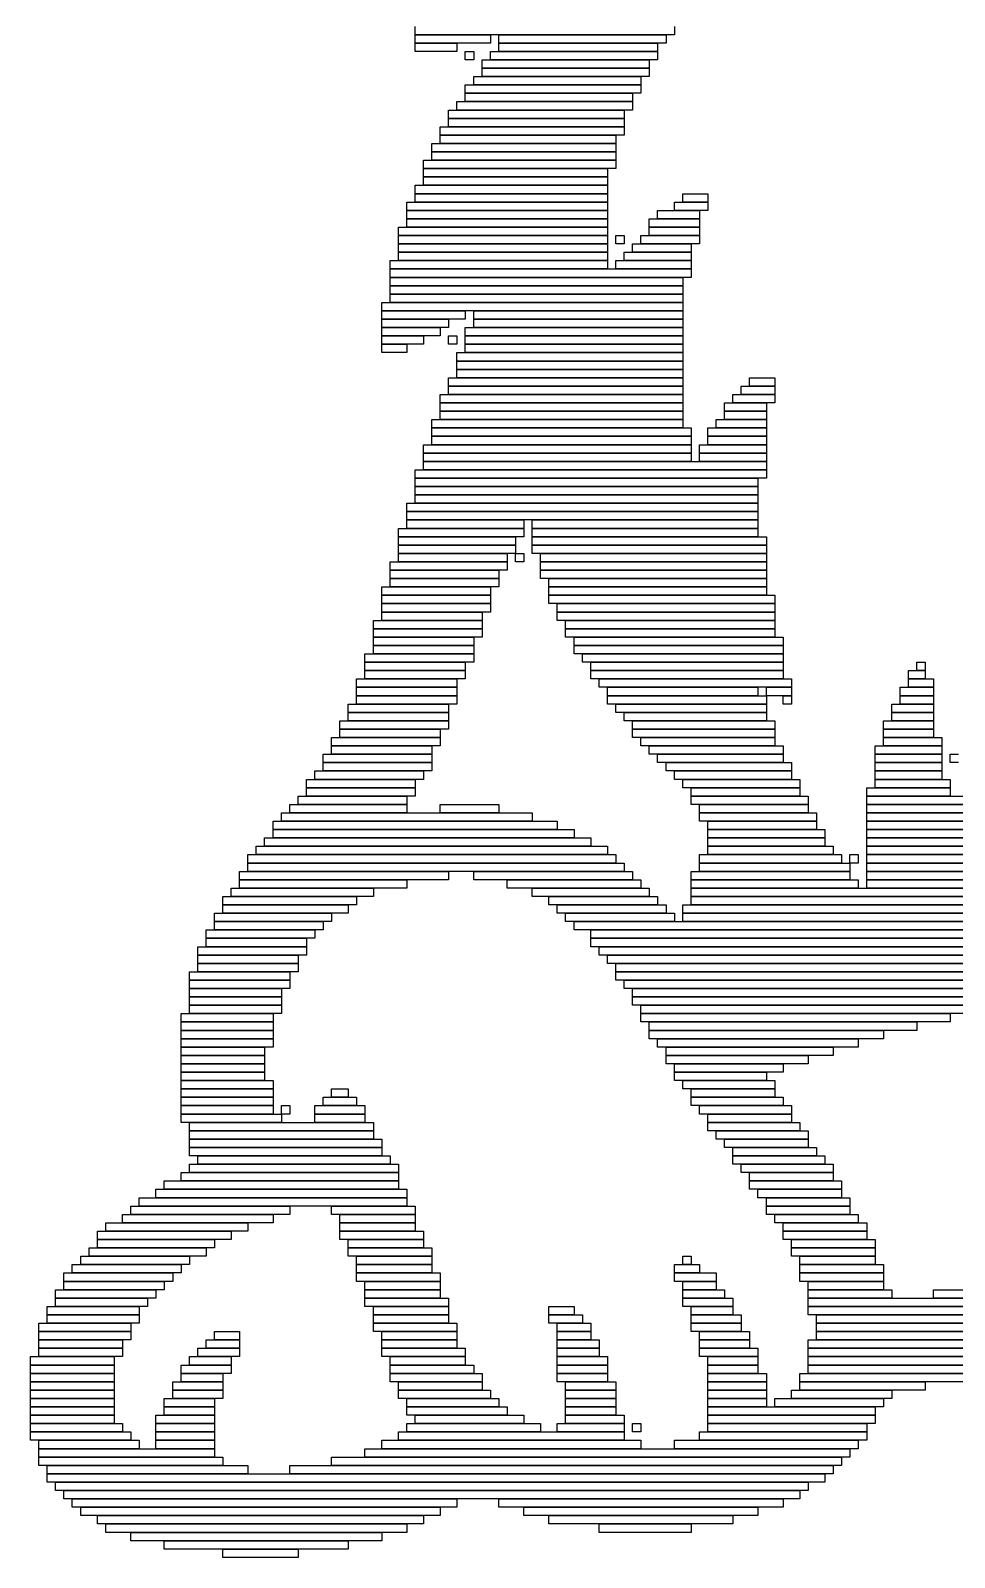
# Model space of a CAD drawing. Extents: x 299 to 725, y 354 to 671.
# Drawn here: x 299 to 409.5, y 354 to 536.5 of the extents above; entities that cross this region are included whole.
import ezdxf

# ---------------------------------------------------------------- set-up
doc = ezdxf.new("R2010")
doc.units = 0

msp = doc.modelspace()

# ---------------------------------------------------------------- linework, layer by layer
for p, q in [((345, 536), (345, 537)), ((376, 537), (376, 536)), ((376, 536), (345, 536)), ((345, 536), (354, 536)), ((345, 535), (345, 536)), ((354, 535), (345, 535)), ((345, 535), (350, 535)), ((345, 534), (345, 535)), ((350, 535), (350, 534)), ((354, 536), (354, 535)), ((355, 536), (375, 536)), ((355, 535), (355, 536)), ((375, 535), (355, 535)), ((355, 535), (374, 535)), ((355, 534), (355, 535)), ((374, 535), (374, 534)), ((375, 536), (375, 535)), ((350, 534), (345, 534)), ((351, 534), (352, 534)), ((351, 533), (351, 534)), ((352, 533), (351, 533)), ((352, 534), (352, 533)), ((353, 533), (373, 533)), ((353, 532), (353, 533)), ((354, 534), (374, 534)), ((354, 533), (354, 534)), ((374, 533), (354, 533)), ((374, 534), (355, 534)), ((373, 533), (373, 532)), ((374, 534), (374, 533)), ((373, 532), (353, 532)), ((353, 532), (373, 532)), ((353, 531), (353, 532)), ((373, 532), (373, 531)), ((351, 530), (372, 530)), ((351, 529), (351, 530)), ((352, 531), (372, 531)), ((352, 530), (352, 531)), ((372, 530), (352, 530)), ((373, 531), (353, 531)), ((372, 531), (372, 530)), ((372, 530), (372, 529)), ((350, 528), (371, 528)), ((350, 527), (350, 528)), ((372, 529), (351, 529)), ((351, 529), (371, 529)), ((351, 528), (351, 529)), ((371, 528), (351, 528)), ((371, 529), (371, 528)), ((371, 528), (371, 527)), ((349, 527), (370, 527)), ((349, 526), (349, 527)), ((370, 526), (349, 526)), ((349, 526), (370, 526)), ((349, 525), (349, 526)), ((371, 527), (350, 527)), ((370, 527), (370, 526)), ((370, 526), (370, 525)), ((348, 525), (370, 525)), ((348, 524), (348, 525)), ((370, 524), (348, 524)), ((348, 524), (369, 524)), ((348, 523), (348, 524)), ((370, 525), (349, 525)), ((369, 524), (369, 523)), ((370, 525), (370, 524)), ((347, 523), (369, 523)), ((347, 522), (347, 523)), ((369, 522), (347, 522)), ((347, 522), (369, 522)), ((347, 521), (347, 522)), ((369, 523), (348, 523)), ((369, 523), (369, 522)), ((369, 522), (369, 521)), ((346, 521), (369, 521)), ((346, 520), (346, 521)), ((369, 521), (347, 521)), ((369, 521), (369, 520)), ((369, 520), (346, 520)), ((346, 520), (368, 520)), ((346, 519), (346, 520)), ((368, 519), (346, 519)), ((346, 519), (368, 519)), ((346, 518), (346, 519)), ((368, 520), (368, 519)), ((368, 519), (368, 518)), ((345, 518), (368, 518)), ((345, 517), (345, 518)), ((368, 517), (345, 517)), ((345, 517), (368, 517)), ((345, 516), (345, 517)), ((368, 518), (346, 518)), ((368, 518), (368, 517)), ((368, 517), (368, 516)), ((377, 517), (380, 517)), ((377, 516), (377, 517)), ((380, 517), (380, 516)), ((344, 516), (368, 516)), ((344, 515), (344, 516)), ((368, 515), (344, 515)), ((344, 515), (368, 515)), ((344, 514), (344, 515)), ((368, 516), (345, 516)), ((368, 516), (368, 515)), ((368, 515), (368, 514)), ((374, 515), (379, 515)), ((374, 514), (374, 515)), ((376, 516), (380, 516)), ((376, 515), (376, 516)), ((380, 515), (376, 515)), ((380, 516), (377, 516)), ((379, 515), (379, 514)), ((380, 516), (380, 515)), ((343, 513), (368, 513)), ((343, 512), (343, 513)), ((368, 514), (344, 514)), ((344, 514), (368, 514)), ((344, 513), (344, 514)), ((368, 513), (344, 513)), ((368, 514), (368, 513)), ((368, 513), (368, 512)), ((373, 514), (379, 514)), ((373, 513), (373, 514)), ((379, 513), (373, 513)), ((373, 513), (379, 513)), ((373, 512), (373, 513)), ((379, 514), (374, 514)), ((379, 514), (379, 513)), ((379, 513), (379, 512)), ((368, 512), (343, 512)), ((343, 512), (368, 512)), ((343, 511), (343, 512)), ((368, 511), (343, 511)), ((343, 511), (368, 511)), ((343, 510), (343, 511)), ((368, 512), (368, 511)), ((368, 511), (368, 510)), ((369, 512), (370, 512)), ((369, 511), (369, 512)), ((370, 511), (369, 511)), ((370, 512), (370, 511)), ((371, 511), (378, 511)), ((371, 510), (371, 511)), ((372, 512), (379, 512)), ((372, 511), (372, 512)), ((379, 511), (372, 511)), ((379, 512), (373, 512)), ((378, 511), (378, 510)), ((379, 512), (379, 511)), ((368, 510), (343, 510)), ((343, 510), (368, 510)), ((343, 509), (343, 510)), ((368, 510), (368, 509)), ((370, 510), (378, 510)), ((370, 509), (370, 510)), ((378, 510), (371, 510)), ((378, 510), (378, 509)), ((342, 509), (368, 509)), ((342, 508), (342, 509)), ((368, 508), (342, 508)), ((342, 508), (378, 508)), ((342, 507), (342, 508)), ((368, 509), (343, 509)), ((368, 509), (368, 508)), ((369, 509), (378, 509)), ((369, 508), (369, 509)), ((378, 508), (369, 508)), ((378, 509), (370, 509)), ((378, 509), (378, 508)), ((378, 508), (378, 507)), ((378, 507), (342, 507)), ((342, 507), (377, 507)), ((342, 506), (342, 507)), ((377, 506), (342, 506)), ((342, 506), (377, 506)), ((342, 505), (342, 506)), ((377, 507), (377, 506)), ((377, 506), (377, 505)), ((341, 504), (377, 504)), ((341, 503), (341, 504)), ((377, 505), (342, 505)), ((342, 505), (377, 505)), ((342, 504), (342, 505)), ((377, 504), (342, 504)), ((377, 505), (377, 504)), ((377, 504), (377, 503)), ((377, 503), (341, 503)), ((341, 503), (351, 503)), ((341, 502), (341, 503)), ((351, 502), (341, 502)), ((341, 502), (349, 502)), ((341, 501), (341, 502)), ((349, 502), (349, 501)), ((351, 503), (351, 502)), ((352, 503), (377, 503)), ((352, 502), (352, 503)), ((377, 502), (352, 502)), ((352, 502), (377, 502)), ((352, 501), (352, 502)), ((377, 503), (377, 502)), ((377, 502), (377, 501)), ((349, 501), (341, 501)), ((341, 501), (348, 501)), ((341, 500), (341, 501)), ((348, 501), (348, 500)), ((351, 501), (377, 501)), ((351, 500), (351, 501)), ((377, 501), (352, 501)), ((377, 501), (377, 500)), ((348, 500), (341, 500)), ((341, 500), (346, 500)), ((341, 499), (341, 500)), ((346, 499), (341, 499)), ((341, 499), (344, 499)), ((341, 498), (341, 499)), ((344, 499), (344, 498)), ((346, 500), (346, 499)), ((349, 500), (350, 500)), ((349, 499), (349, 500)), ((350, 499), (349, 499)), ((350, 500), (350, 499)), ((377, 500), (351, 500)), ((351, 500), (377, 500)), ((351, 499), (351, 500)), ((377, 499), (351, 499)), ((351, 499), (377, 499)), ((351, 498), (351, 499)), ((377, 500), (377, 499)), ((377, 499), (377, 498)), ((344, 498), (341, 498)), ((350, 498), (377, 498)), ((350, 497), (350, 498)), ((377, 497), (350, 497)), ((350, 497), (377, 497)), ((350, 496), (350, 497)), ((377, 498), (351, 498)), ((377, 498), (377, 497)), ((377, 497), (377, 496)), ((349, 495), (377, 495)), ((349, 494), (349, 495)), ((377, 496), (350, 496)), ((350, 496), (377, 496)), ((350, 495), (350, 496)), ((377, 495), (350, 495)), ((377, 496), (377, 495)), ((377, 495), (377, 494)), ((385, 495), (388, 495)), ((385, 494), (385, 495)), ((388, 495), (388, 494)), ((348, 493), (377, 493)), ((348, 492), (348, 493)), ((377, 494), (349, 494)), ((349, 494), (377, 494)), ((349, 493), (349, 494)), ((377, 493), (349, 493)), ((377, 494), (377, 493)), ((377, 493), (377, 492)), ((383, 493), (388, 493)), ((383, 492), (383, 493)), ((384, 494), (388, 494)), ((384, 493), (384, 494)), ((388, 493), (384, 493)), ((388, 494), (385, 494)), ((388, 494), (388, 493)), ((388, 493), (388, 492)), ((377, 492), (348, 492)), ((348, 492), (377, 492)), ((348, 491), (348, 492)), ((377, 491), (348, 491)), ((348, 491), (377, 491)), ((348, 490), (348, 491)), ((377, 492), (377, 491)), ((377, 491), (377, 490)), ((382, 492), (387, 492)), ((382, 491), (382, 492)), ((387, 491), (382, 491)), ((382, 491), (387, 491)), ((382, 490), (382, 491)), ((388, 492), (383, 492)), ((387, 492), (387, 491)), ((387, 491), (387, 490)), ((347, 490), (377, 490)), ((347, 489), (347, 490)), ((377, 490), (348, 490)), ((377, 490), (377, 489)), ((381, 490), (387, 490)), ((381, 489), (381, 490)), ((387, 490), (382, 490)), ((387, 490), (387, 489)), ((377, 489), (347, 489)), ((347, 489), (378, 489)), ((347, 488), (347, 489)), ((378, 488), (347, 488)), ((347, 488), (378, 488)), ((347, 487), (347, 488)), ((378, 489), (378, 488)), ((378, 488), (378, 487)), ((380, 489), (387, 489)), ((380, 488), (380, 489)), ((387, 488), (380, 488)), ((380, 488), (387, 488)), ((380, 487), (380, 488)), ((387, 489), (381, 489)), ((387, 489), (387, 488)), ((387, 488), (387, 487)), ((346, 487), (378, 487)), ((346, 486), (346, 487)), ((378, 486), (346, 486)), ((346, 486), (378, 486)), ((346, 485), (346, 486)), ((378, 487), (347, 487)), ((378, 487), (378, 486)), ((378, 486), (378, 485)), ((379, 487), (387, 487)), ((379, 486), (379, 487)), ((387, 486), (379, 486)), ((379, 486), (387, 486)), ((379, 485), (379, 486)), ((387, 487), (380, 487)), ((387, 487), (387, 486)), ((387, 486), (387, 485)), ((345, 484), (387, 484)), ((345, 483), (345, 484)), ((378, 485), (346, 485)), ((346, 485), (387, 485)), ((346, 484), (346, 485)), ((387, 484), (346, 484)), ((387, 485), (379, 485)), ((387, 485), (387, 484)), ((387, 484), (387, 483)), ((387, 483), (345, 483)), ((345, 483), (386, 483)), ((345, 482), (345, 483)), ((386, 482), (345, 482)), ((345, 482), (386, 482)), ((345, 481), (345, 482)), ((386, 483), (386, 482)), ((386, 482), (386, 481)), ((344, 480), (386, 480)), ((344, 479), (344, 480)), ((386, 481), (345, 481)), ((345, 481), (386, 481)), ((345, 480), (345, 481)), ((386, 480), (345, 480)), ((386, 481), (386, 480)), ((386, 480), (386, 479)), ((386, 479), (344, 479)), ((344, 479), (386, 479)), ((344, 478), (344, 479)), ((386, 479), (386, 478)), ((343, 477), (358, 477)), ((343, 476), (343, 477)), ((386, 478), (344, 478)), ((344, 478), (358, 478)), ((344, 477), (344, 478)), ((358, 477), (344, 477)), ((358, 478), (358, 477)), ((358, 477), (358, 476)), ((359, 478), (386, 478)), ((359, 477), (359, 478)), ((386, 477), (359, 477)), ((359, 477), (386, 477)), ((359, 476), (359, 477)), ((386, 478), (386, 477)), ((386, 477), (386, 476)), ((358, 476), (343, 476)), ((343, 476), (357, 476)), ((343, 475), (343, 476)), ((357, 475), (343, 475)), ((343, 475), (357, 475)), ((343, 474), (343, 475)), ((357, 476), (357, 475)), ((357, 475), (357, 474)), ((386, 476), (359, 476)), ((359, 476), (387, 476)), ((359, 475), (359, 476)), ((387, 475), (359, 475)), ((359, 475), (387, 475)), ((359, 474), (359, 475)), ((387, 476), (387, 475)), ((387, 475), (387, 474)), ((342, 473), (356, 473)), ((342, 472), (342, 473)), ((357, 474), (343, 474)), ((343, 474), (356, 474)), ((343, 473), (343, 474)), ((356, 473), (343, 473)), ((356, 474), (356, 473)), ((356, 473), (356, 472)), ((357, 474), (358, 474)), ((357, 473), (357, 474)), ((358, 473), (357, 473)), ((358, 474), (358, 473)), ((387, 474), (359, 474)), ((360, 474), (387, 474)), ((360, 473), (360, 474)), ((387, 473), (360, 473)), ((360, 473), (387, 473)), ((360, 472), (360, 473)), ((387, 474), (387, 473)), ((387, 473), (387, 472)), ((356, 472), (342, 472)), ((342, 472), (355, 472)), ((342, 471), (342, 472)), ((355, 471), (342, 471)), ((342, 471), (355, 471)), ((342, 470), (342, 471)), ((355, 472), (355, 471)), ((355, 471), (355, 470)), ((387, 472), (360, 472)), ((360, 472), (387, 472)), ((360, 471), (360, 472)), ((387, 471), (360, 471)), ((361, 471), (387, 471)), ((361, 470), (361, 471)), ((387, 472), (387, 471)), ((387, 471), (387, 470)), ((341, 470), (354, 470)), ((341, 469), (341, 470)), ((355, 470), (342, 470)), ((354, 470), (354, 469)), ((387, 470), (361, 470)), ((361, 470), (387, 470)), ((361, 469), (361, 470)), ((387, 470), (387, 469)), ((354, 469), (341, 469)), ((341, 469), (354, 469)), ((341, 468), (341, 469)), ((354, 468), (341, 468)), ((341, 468), (354, 468)), ((341, 467), (341, 468)), ((354, 469), (354, 468)), ((354, 468), (354, 467)), ((387, 469), (361, 469)), ((361, 469), (388, 469)), ((361, 468), (361, 469)), ((388, 468), (361, 468)), ((362, 468), (388, 468)), ((362, 467), (362, 468)), ((388, 469), (388, 468)), ((388, 468), (388, 467)), ((340, 466), (353, 466)), ((340, 465), (340, 466)), ((354, 467), (341, 467)), ((341, 467), (353, 467)), ((341, 466), (341, 467)), ((353, 466), (341, 466)), ((353, 467), (353, 466)), ((353, 466), (353, 465)), ((388, 467), (362, 467)), ((362, 467), (388, 467)), ((362, 466), (362, 467)), ((388, 466), (362, 466)), ((363, 466), (388, 466)), ((363, 465), (363, 466)), ((388, 467), (388, 466)), ((388, 466), (388, 465)), ((353, 465), (340, 465)), ((340, 465), (353, 465)), ((340, 464), (340, 465)), ((353, 464), (340, 464)), ((340, 464), (352, 464)), ((340, 463), (340, 464)), ((352, 464), (352, 463)), ((353, 465), (353, 464)), ((388, 465), (363, 465)), ((363, 465), (388, 465)), ((363, 464), (363, 465)), ((388, 464), (363, 464)), ((364, 464), (389, 464)), ((364, 463), (364, 464)), ((388, 465), (388, 464)), ((389, 464), (389, 463)), ((339, 462), (352, 462)), ((339, 461), (339, 462)), ((352, 463), (340, 463)), ((340, 463), (352, 463)), ((340, 462), (340, 463)), ((352, 462), (340, 462)), ((352, 463), (352, 462)), ((352, 462), (352, 461)), ((389, 463), (364, 463)), ((364, 463), (389, 463)), ((364, 462), (364, 463)), ((389, 462), (364, 462)), ((365, 462), (389, 462)), ((365, 461), (365, 462)), ((389, 463), (389, 462)), ((389, 462), (389, 461)), ((352, 461), (339, 461)), ((339, 461), (351, 461)), ((339, 460), (339, 461)), ((351, 460), (339, 460)), ((339, 460), (351, 460)), ((339, 459), (339, 460)), ((351, 461), (351, 460)), ((351, 460), (351, 459)), ((389, 461), (365, 461)), ((366, 461), (389, 461)), ((366, 460), (366, 461)), ((389, 460), (366, 460)), ((366, 460), (389, 460)), ((366, 459), (366, 460)), ((389, 461), (389, 460)), ((389, 460), (389, 459)), ((404, 460), (406, 460)), ((404, 459), (404, 460)), ((405, 461), (406, 461)), ((405, 460), (405, 461)), ((406, 460), (405, 460)), ((406, 461), (406, 460)), ((406, 460), (406, 459)), ((338, 459), (350, 459)), ((338, 458), (338, 459)), ((351, 459), (339, 459)), ((350, 459), (350, 458)), ((389, 459), (366, 459)), ((367, 459), (390, 459)), ((367, 458), (367, 459)), ((390, 459), (390, 458)), ((406, 459), (404, 459)), ((404, 459), (407, 459)), ((404, 458), (404, 459)), ((407, 459), (407, 458)), ((350, 458), (338, 458)), ((338, 458), (350, 458)), ((338, 457), (338, 458)), ((350, 457), (338, 457)), ((338, 457), (350, 457)), ((338, 456), (338, 457)), ((350, 458), (350, 457)), ((350, 457), (350, 456)), ((390, 458), (367, 458)), ((368, 458), (386, 458)), ((368, 457), (368, 458)), ((386, 457), (368, 457)), ((368, 457), (387, 457)), ((368, 456), (368, 457)), ((386, 458), (386, 457)), ((387, 458), (390, 458)), ((387, 457), (387, 458)), ((390, 457), (387, 457)), ((387, 457), (387, 456)), ((389, 457), (390, 457)), ((389, 456), (389, 457)), ((390, 458), (390, 457)), ((390, 457), (390, 456)), ((403, 458), (407, 458)), ((403, 457), (403, 458)), ((407, 457), (403, 457)), ((403, 457), (407, 457)), ((403, 456), (403, 457)), ((407, 458), (404, 458)), ((407, 458), (407, 457)), ((407, 457), (407, 456)), ((337, 456), (349, 456)), ((337, 455), (337, 456)), ((349, 455), (337, 455)), ((337, 455), (349, 455)), ((337, 454), (337, 455)), ((350, 456), (338, 456)), ((349, 456), (349, 455)), ((349, 455), (349, 454)), ((387, 456), (368, 456)), ((369, 456), (387, 456)), ((369, 455), (369, 456)), ((387, 455), (369, 455)), ((370, 455), (387, 455)), ((370, 454), (370, 455)), ((387, 456), (387, 455)), ((387, 455), (387, 454)), ((390, 456), (389, 456)), ((402, 456), (407, 456)), ((402, 455), (402, 456)), ((407, 455), (402, 455)), ((402, 455), (407, 455)), ((402, 454), (402, 455)), ((407, 456), (403, 456)), ((407, 456), (407, 455)), ((407, 455), (407, 454)), ((336, 454), (349, 454)), ((336, 453), (336, 454)), ((349, 453), (336, 453)), ((336, 453), (348, 453)), ((336, 452), (336, 453)), ((349, 454), (337, 454)), ((348, 453), (348, 452)), ((349, 454), (349, 453)), ((387, 454), (370, 454)), ((371, 454), (388, 454)), ((371, 453), (371, 454)), ((388, 453), (371, 453)), ((371, 453), (388, 453)), ((371, 452), (371, 453)), ((388, 454), (388, 453)), ((388, 453), (388, 452)), ((401, 454), (407, 454)), ((401, 453), (401, 454)), ((407, 453), (401, 453)), ((401, 453), (407, 453)), ((401, 452), (401, 453)), ((407, 454), (402, 454)), ((407, 454), (407, 453)), ((407, 453), (407, 452)), ((335, 452), (348, 452)), ((335, 451), (335, 452)), ((348, 451), (335, 451)), ((335, 451), (347, 451)), ((335, 450), (335, 451)), ((348, 452), (336, 452)), ((347, 451), (347, 450)), ((348, 452), (348, 451)), ((388, 452), (371, 452)), ((372, 452), (388, 452)), ((372, 451), (372, 452)), ((388, 451), (372, 451)), ((373, 451), (389, 451)), ((373, 450), (373, 451)), ((388, 452), (388, 451)), ((389, 451), (389, 450)), ((400, 451), (408, 451)), ((400, 450), (400, 451)), ((407, 452), (401, 452)), ((401, 452), (408, 452)), ((401, 451), (401, 452)), ((408, 451), (401, 451)), ((408, 452), (408, 451)), ((408, 451), (408, 450)), ((334, 450), (347, 450)), ((334, 449), (334, 450)), ((347, 449), (334, 449)), ((334, 449), (347, 449)), ((334, 448), (334, 449)), ((347, 450), (335, 450)), ((347, 450), (347, 449)), ((347, 449), (347, 448)), ((389, 450), (373, 450)), ((374, 450), (389, 450)), ((374, 449), (374, 450)), ((389, 449), (374, 449)), ((375, 449), (390, 449)), ((375, 448), (375, 449)), ((389, 450), (389, 449)), ((390, 449), (390, 448)), ((408, 450), (400, 450)), ((400, 450), (408, 450)), ((400, 449), (400, 450)), ((408, 449), (400, 449)), ((400, 449), (408, 449)), ((400, 448), (400, 449)), ((408, 450), (408, 449)), ((408, 449), (408, 448)), ((409, 450), (410, 450)), ((409, 449), (409, 450)), ((410, 449), (409, 449)), ((333, 448), (346, 448)), ((333, 447), (333, 448)), ((347, 448), (334, 448)), ((346, 448), (346, 447)), ((390, 448), (375, 448)), ((376, 448), (390, 448)), ((376, 447), (376, 448)), ((390, 448), (390, 447)), ((408, 448), (400, 448)), ((400, 448), (408, 448)), ((400, 447), (400, 448)), ((408, 448), (408, 447)), ((332, 447), (345, 447)), ((332, 446), (332, 447)), ((345, 446), (332, 446)), ((332, 446), (345, 446)), ((332, 445), (332, 446)), ((346, 447), (333, 447)), ((345, 447), (345, 446)), ((345, 446), (345, 445)), ((390, 447), (376, 447)), ((377, 447), (391, 447)), ((377, 446), (377, 447)), ((391, 446), (377, 446)), ((378, 446), (391, 446)), ((378, 445), (378, 446)), ((391, 447), (391, 446)), ((391, 446), (391, 445)), ((399, 446), (409, 446)), ((399, 445), (399, 446)), ((408, 447), (400, 447)), ((400, 447), (409, 447)), ((400, 446), (400, 447)), ((409, 446), (400, 446)), ((409, 447), (409, 446)), ((409, 446), (409, 445)), ((330, 444), (344, 444)), ((330, 443), (330, 444)), ((331, 445), (344, 445)), ((331, 444), (331, 445)), ((344, 444), (331, 444)), ((345, 445), (332, 445)), ((344, 445), (344, 444)), ((344, 444), (344, 443)), ((348, 444), (355, 444)), ((348, 443), (348, 444)), ((355, 444), (355, 443)), ((391, 445), (378, 445)), ((378, 445), (392, 445)), ((378, 444), (378, 445)), ((392, 444), (378, 444)), ((379, 444), (392, 444)), ((379, 443), (379, 444)), ((392, 445), (392, 444)), ((392, 444), (392, 443)), ((409, 445), (399, 445)), ((399, 445), (447, 445)), ((399, 444), (399, 445)), ((447, 444), (399, 444)), ((399, 444), (447, 444)), ((399, 443), (399, 444)), ((328, 442), (362, 442)), ((328, 441), (328, 442)), ((329, 443), (359, 443)), ((329, 442), (329, 443)), ((359, 442), (329, 442)), ((344, 443), (330, 443)), ((355, 443), (348, 443)), ((359, 443), (359, 442)), ((362, 442), (362, 441)), ((392, 443), (379, 443)), ((379, 443), (393, 443)), ((379, 442), (379, 443)), ((393, 442), (379, 442)), ((380, 442), (393, 442)), ((380, 441), (380, 442)), ((393, 443), (393, 442)), ((393, 442), (393, 441)), ((447, 443), (399, 443)), ((399, 443), (446, 443)), ((399, 442), (399, 443)), ((446, 442), (399, 442)), ((399, 442), (446, 442)), ((399, 441), (399, 442)), ((327, 440), (366, 440)), ((327, 439), (327, 440)), ((362, 441), (328, 441)), ((328, 441), (364, 441)), ((328, 440), (328, 441)), ((364, 440), (328, 440)), ((364, 441), (364, 440)), ((366, 440), (366, 439)), ((393, 441), (380, 441)), ((380, 441), (394, 441)), ((380, 440), (380, 441)), ((394, 440), (380, 440)), ((380, 440), (394, 440)), ((380, 439), (380, 440)), ((394, 441), (394, 440)), ((394, 440), (394, 439)), ((446, 441), (399, 441)), ((399, 441), (446, 441)), ((399, 440), (399, 441)), ((446, 440), (399, 440)), ((399, 440), (446, 440)), ((399, 439), (399, 440)), ((325, 438), (369, 438)), ((325, 437), (325, 438)), ((326, 439), (368, 439)), ((326, 438), (326, 439)), ((368, 438), (326, 438)), ((366, 439), (327, 439)), ((368, 439), (368, 438)), ((369, 438), (369, 437)), ((379, 438), (396, 438)), ((379, 437), (379, 438)), ((394, 439), (380, 439)), ((380, 439), (395, 439)), ((380, 438), (380, 439)), ((395, 438), (380, 438)), ((395, 439), (395, 438)), ((396, 438), (396, 437)), ((397, 438), (398, 438)), ((397, 437), (397, 438)), ((398, 438), (398, 437)), ((446, 439), (399, 439)), ((399, 439), (445, 439)), ((399, 438), (399, 439)), ((445, 438), (399, 438)), ((399, 438), (462, 438)), ((399, 437), (399, 438)), ((369, 437), (325, 437)), ((325, 437), (370, 437)), ((325, 436), (325, 437)), ((370, 437), (370, 436)), ((396, 437), (379, 437)), ((379, 437), (397, 437)), ((379, 436), (379, 437)), ((398, 437), (397, 437)), ((397, 437), (397, 436)), ((462, 437), (399, 437)), ((399, 437), (465, 437)), ((399, 436), (399, 437)), ((324, 436), (349, 436)), ((324, 435), (324, 436)), ((349, 435), (324, 435)), ((324, 435), (344, 435)), ((324, 434), (324, 435)), ((370, 436), (325, 436)), ((344, 435), (344, 434)), ((349, 436), (349, 435)), ((352, 436), (371, 436)), ((352, 435), (352, 436)), ((371, 435), (352, 435)), ((356, 435), (372, 435)), ((356, 434), (356, 435)), ((371, 436), (371, 435)), ((372, 435), (372, 434)), ((378, 436), (397, 436)), ((378, 435), (378, 436)), ((397, 435), (378, 435)), ((378, 435), (398, 435)), ((378, 434), (378, 435)), ((397, 436), (379, 436)), ((397, 436), (397, 435)), ((398, 435), (398, 434)), ((465, 436), (399, 436)), ((399, 436), (467, 436)), ((399, 435), (399, 436)), ((467, 435), (399, 435)), ((399, 435), (466, 435)), ((399, 434), (399, 435)), ((322, 433), (338, 433)), ((322, 432), (322, 433)), ((323, 434), (340, 434)), ((323, 433), (323, 434)), ((340, 433), (323, 433)), ((344, 434), (324, 434)), ((338, 433), (338, 432)), ((340, 434), (340, 433)), ((372, 434), (356, 434)), ((359, 434), (373, 434)), ((359, 433), (359, 434)), ((373, 433), (359, 433)), ((361, 433), (374, 433)), ((361, 432), (361, 433)), ((373, 434), (373, 433)), ((374, 433), (374, 432)), ((398, 434), (378, 434)), ((378, 434), (463, 434)), ((378, 433), (378, 434)), ((463, 433), (378, 433)), ((378, 433), (460, 433)), ((378, 432), (378, 433)), ((466, 434), (399, 434)), ((321, 431), (335, 431)), ((321, 430), (321, 431)), ((338, 432), (322, 432)), ((322, 432), (337, 432)), ((322, 431), (322, 432)), ((337, 431), (322, 431)), ((335, 431), (335, 430)), ((337, 432), (337, 431)), ((374, 432), (361, 432)), ((362, 432), (375, 432)), ((362, 431), (362, 432)), ((375, 431), (362, 431)), ((363, 431), (376, 431)), ((363, 430), (363, 431)), ((375, 432), (375, 431)), ((376, 431), (376, 430)), ((377, 432), (456, 432)), ((377, 431), (377, 432)), ((456, 431), (377, 431)), ((377, 431), (453, 431)), ((377, 430), (377, 431)), ((460, 432), (378, 432)), ((320, 429), (333, 429)), ((320, 428), (320, 429)), ((335, 430), (321, 430)), ((321, 430), (334, 430)), ((321, 429), (321, 430)), ((334, 429), (321, 429)), ((333, 429), (333, 428)), ((334, 430), (334, 429)), ((376, 430), (363, 430)), ((364, 430), (449, 430)), ((364, 429), (364, 430)), ((449, 429), (364, 429)), ((366, 429), (446, 429)), ((366, 428), (366, 429)), ((453, 430), (377, 430)), ((333, 428), (320, 428)), ((320, 428), (332, 428)), ((320, 427), (320, 428)), ((332, 428), (332, 427)), ((446, 428), (366, 428)), ((366, 428), (442, 428)), ((366, 427), (366, 428)), ((319, 427), (332, 427)), ((319, 426), (319, 427)), ((332, 426), (319, 426)), ((319, 426), (331, 426)), ((319, 425), (319, 426)), ((332, 427), (320, 427)), ((331, 426), (331, 425)), ((332, 427), (332, 426)), ((442, 427), (366, 427)), ((367, 427), (438, 427)), ((367, 426), (367, 427)), ((438, 426), (367, 426)), ((368, 426), (435, 426)), ((368, 425), (368, 426)), ((318, 424), (330, 424)), ((318, 423), (318, 424)), ((331, 425), (319, 425)), ((319, 425), (331, 425)), ((319, 424), (319, 425)), ((331, 424), (319, 424)), ((330, 424), (330, 423)), ((331, 425), (331, 424)), ((435, 425), (368, 425)), ((369, 425), (431, 425)), ((369, 424), (369, 425)), ((431, 424), (369, 424)), ((369, 424), (427, 424)), ((369, 423), (369, 424)), ((330, 423), (318, 423)), ((318, 423), (330, 423)), ((318, 422), (318, 423)), ((330, 422), (318, 422)), ((318, 422), (329, 422)), ((318, 421), (318, 422)), ((329, 422), (329, 421)), ((330, 423), (330, 422)), ((427, 423), (369, 423)), ((370, 423), (424, 423)), ((370, 422), (370, 423)), ((424, 422), (370, 422)), ((371, 422), (420, 422)), ((371, 421), (371, 422)), ((329, 421), (318, 421)), ((318, 421), (329, 421)), ((318, 420), (318, 421)), ((329, 420), (318, 420)), ((318, 420), (329, 420)), ((318, 419), (318, 420)), ((329, 421), (329, 420)), ((329, 420), (329, 419)), ((420, 421), (371, 421)), ((371, 421), (416, 421)), ((371, 420), (371, 421)), ((416, 420), (371, 420)), ((372, 420), (412, 420)), ((372, 419), (372, 420)), ((317, 419), (328, 419)), ((317, 418), (317, 419)), ((328, 418), (317, 418)), ((317, 418), (328, 418)), ((317, 417), (317, 418)), ((329, 419), (318, 419)), ((328, 419), (328, 418)), ((328, 418), (328, 417)), ((412, 419), (372, 419)), ((372, 419), (409, 419)), ((372, 418), (372, 419)), ((409, 418), (372, 418)), ((373, 418), (405, 418)), ((373, 417), (373, 418)), ((405, 418), (405, 417)), ((409, 419), (409, 418)), ((328, 417), (317, 417)), ((317, 417), (328, 417)), ((317, 416), (317, 417)), ((328, 417), (328, 416)), ((405, 417), (373, 417)), ((373, 417), (401, 417)), ((373, 416), (373, 417)), ((401, 417), (401, 416)), ((328, 416), (317, 416)), ((317, 416), (328, 416)), ((317, 415), (317, 416)), ((328, 415), (317, 415)), ((317, 415), (327, 415)), ((317, 414), (317, 415)), ((327, 415), (327, 414)), ((328, 416), (328, 415)), ((401, 416), (373, 416)), ((374, 416), (398, 416)), ((374, 415), (374, 416)), ((398, 415), (374, 415)), ((375, 415), (395, 415)), ((375, 414), (375, 415)), ((395, 415), (395, 414)), ((398, 416), (398, 415)), ((327, 414), (317, 414)), ((317, 414), (327, 414)), ((317, 413), (317, 414)), ((327, 413), (317, 413)), ((317, 413), (327, 413)), ((317, 412), (317, 413)), ((327, 414), (327, 413)), ((327, 413), (327, 412)), ((395, 414), (375, 414)), ((375, 414), (392, 414)), ((375, 413), (375, 414)), ((392, 413), (375, 413)), ((376, 413), (389, 413)), ((376, 412), (376, 413)), ((389, 413), (389, 412)), ((392, 414), (392, 413)), ((327, 412), (317, 412)), ((317, 412), (327, 412)), ((317, 411), (317, 412)), ((327, 411), (317, 411)), ((317, 411), (328, 411)), ((317, 410), (317, 411)), ((327, 412), (327, 411)), ((328, 411), (328, 410)), ((389, 412), (376, 412)), ((376, 412), (387, 412)), ((376, 411), (376, 412)), ((387, 411), (376, 411)), ((377, 411), (388, 411)), ((377, 410), (377, 411)), ((387, 412), (387, 411)), ((388, 411), (388, 410)), ((328, 410), (317, 410)), ((317, 410), (328, 410)), ((317, 409), (317, 410)), ((328, 409), (317, 409)), ((317, 409), (328, 409)), ((317, 408), (317, 409)), ((328, 410), (328, 409)), ((328, 409), (328, 408)), ((334, 409), (338, 409)), ((334, 408), (334, 409)), ((335, 410), (337, 410)), ((335, 409), (335, 410)), ((337, 409), (335, 409)), ((337, 410), (337, 409)), ((338, 409), (338, 408)), ((388, 410), (377, 410)), ((378, 410), (388, 410)), ((378, 409), (378, 410)), ((388, 409), (378, 409)), ((378, 409), (389, 409)), ((378, 408), (378, 409)), ((388, 410), (388, 409)), ((389, 409), (389, 408)), ((328, 408), (317, 408)), ((317, 408), (328, 408)), ((317, 407), (317, 408)), ((328, 407), (317, 407)), ((317, 407), (329, 407)), ((317, 406), (317, 407)), ((328, 408), (328, 407)), ((329, 408), (330, 408)), ((329, 407), (329, 408)), ((330, 407), (329, 407)), ((329, 407), (329, 406)), ((330, 408), (330, 407)), ((333, 408), (339, 408)), ((333, 407), (333, 408)), ((339, 407), (333, 407)), ((333, 407), (339, 407)), ((333, 406), (333, 407)), ((338, 408), (334, 408)), ((339, 408), (339, 407)), ((339, 407), (339, 406)), ((389, 408), (378, 408)), ((379, 408), (390, 408)), ((379, 407), (379, 408)), ((390, 407), (379, 407)), ((380, 407), (390, 407)), ((380, 406), (380, 407)), ((390, 408), (390, 407)), ((390, 407), (390, 406)), ((329, 406), (317, 406)), ((318, 406), (340, 406)), ((318, 405), (318, 406)), ((339, 406), (333, 406)), ((340, 406), (340, 405)), ((390, 406), (380, 406)), ((380, 406), (391, 406)), ((380, 405), (380, 406)), ((391, 406), (391, 405)), ((340, 405), (318, 405)), ((318, 405), (340, 405)), ((318, 404), (318, 405)), ((340, 404), (318, 404)), ((318, 404), (341, 404)), ((318, 403), (318, 404)), ((340, 405), (340, 404)), ((341, 404), (341, 403)), ((391, 405), (380, 405)), ((381, 405), (392, 405)), ((381, 404), (381, 405)), ((392, 404), (381, 404)), ((382, 404), (392, 404)), ((382, 403), (382, 404)), ((392, 405), (392, 404)), ((392, 404), (392, 403)), ((341, 403), (318, 403)), ((318, 403), (341, 403)), ((318, 402), (318, 403)), ((341, 402), (318, 402)), ((319, 402), (342, 402)), ((319, 401), (319, 402)), ((341, 403), (341, 402)), ((342, 402), (342, 401)), ((392, 403), (382, 403)), ((383, 403), (393, 403)), ((383, 402), (383, 403)), ((393, 402), (383, 402)), ((383, 402), (394, 402)), ((383, 401), (383, 402)), ((393, 403), (393, 402)), ((394, 402), (394, 401)), ((317, 400), (343, 400)), ((317, 399), (317, 400)), ((318, 401), (343, 401)), ((318, 400), (318, 401)), ((343, 400), (318, 400)), ((342, 401), (319, 401)), ((343, 401), (343, 400)), ((343, 400), (343, 399)), ((394, 401), (383, 401)), ((384, 401), (395, 401)), ((384, 400), (384, 401)), ((395, 400), (384, 400)), ((385, 400), (395, 400)), ((385, 399), (385, 400)), ((395, 401), (395, 400)), ((395, 400), (395, 399)), ((314, 398), (344, 398)), ((314, 397), (314, 398)), ((315, 399), (343, 399)), ((315, 398), (315, 399)), ((343, 398), (315, 398)), ((343, 399), (317, 399)), ((343, 399), (343, 398)), ((344, 398), (344, 397)), ((395, 399), (385, 399)), ((385, 399), (396, 399)), ((385, 398), (385, 399)), ((396, 398), (385, 398)), ((386, 398), (396, 398)), ((386, 397), (386, 398)), ((396, 399), (396, 398)), ((396, 398), (396, 397)), ((312, 397), (344, 397)), ((312, 396), (312, 397)), ((344, 397), (314, 397)), ((344, 397), (344, 396)), ((396, 397), (386, 397)), ((387, 397), (397, 397)), ((387, 396), (387, 397)), ((397, 397), (397, 396)), ((310, 395), (328, 395)), ((310, 394), (310, 395)), ((311, 396), (330, 396)), ((311, 395), (311, 396)), ((330, 395), (311, 395)), ((344, 396), (312, 396)), ((328, 395), (328, 394)), ((330, 396), (330, 395)), ((335, 396), (345, 396)), ((335, 395), (335, 396)), ((345, 395), (335, 395)), ((336, 395), (345, 395)), ((336, 394), (336, 395)), ((345, 396), (345, 395)), ((345, 395), (345, 394)), ((397, 396), (387, 396)), ((387, 396), (397, 396)), ((387, 395), (387, 396)), ((397, 395), (387, 395)), ((388, 395), (398, 395)), ((388, 394), (388, 395)), ((397, 396), (397, 395)), ((398, 395), (398, 394)), ((307, 393), (323, 393)), ((307, 392), (307, 393)), ((308, 394), (325, 394)), ((308, 393), (308, 394)), ((325, 393), (308, 393)), ((328, 394), (310, 394)), ((323, 393), (323, 392)), ((325, 394), (325, 393)), ((345, 394), (336, 394)), ((336, 394), (345, 394)), ((336, 393), (336, 394)), ((345, 393), (336, 393)), ((336, 393), (346, 393)), ((336, 392), (336, 393)), ((345, 394), (345, 393)), ((346, 393), (346, 392)), ((398, 394), (388, 394)), ((389, 394), (399, 394)), ((389, 393), (389, 394)), ((399, 393), (389, 393)), ((389, 393), (399, 393)), ((389, 392), (389, 393)), ((399, 394), (399, 393)), ((399, 393), (399, 392)), ((306, 391), (320, 391)), ((306, 390), (306, 391)), ((323, 392), (307, 392)), ((307, 392), (321, 392)), ((307, 391), (307, 392)), ((321, 391), (307, 391)), ((320, 391), (320, 390)), ((321, 392), (321, 391)), ((346, 392), (336, 392)), ((337, 392), (346, 392)), ((337, 391), (337, 392)), ((346, 391), (337, 391)), ((337, 391), (347, 391)), ((337, 390), (337, 391)), ((346, 392), (346, 391)), ((347, 391), (347, 390)), ((399, 392), (389, 392)), ((390, 392), (400, 392)), ((390, 391), (390, 392)), ((400, 391), (390, 391)), ((390, 391), (400, 391)), ((390, 390), (390, 391)), ((400, 392), (400, 391)), ((400, 391), (400, 390)), ((304, 389), (317, 389)), ((304, 388), (304, 389)), ((305, 390), (318, 390)), ((305, 389), (305, 390)), ((318, 389), (305, 389)), ((320, 390), (306, 390)), ((317, 389), (317, 388)), ((318, 390), (318, 389)), ((347, 390), (337, 390)), ((338, 390), (347, 390)), ((338, 389), (338, 390)), ((347, 389), (338, 389)), ((338, 389), (347, 389)), ((338, 388), (338, 389)), ((347, 390), (347, 389)), ((347, 389), (347, 388)), ((376, 389), (379, 389)), ((376, 388), (376, 389)), ((377, 390), (378, 390)), ((377, 389), (377, 390)), ((378, 389), (377, 389)), ((378, 390), (378, 389)), ((379, 389), (379, 388)), ((400, 390), (390, 390)), ((391, 390), (400, 390)), ((391, 389), (391, 390)), ((400, 389), (391, 389)), ((391, 389), (401, 389)), ((391, 388), (391, 389)), ((400, 390), (400, 389)), ((401, 389), (401, 388)), ((303, 388), (316, 388)), ((303, 387), (303, 388)), ((316, 387), (303, 387)), ((303, 387), (315, 387)), ((303, 386), (303, 387)), ((317, 388), (304, 388)), ((315, 387), (315, 386)), ((316, 388), (316, 387)), ((347, 388), (338, 388)), ((338, 388), (348, 388)), ((338, 387), (338, 388)), ((348, 387), (338, 387)), ((339, 387), (348, 387)), ((339, 386), (339, 387)), ((348, 388), (348, 387)), ((348, 387), (348, 386)), ((379, 388), (376, 388)), ((376, 388), (381, 388)), ((376, 387), (376, 388)), ((381, 387), (376, 387)), ((377, 387), (381, 387)), ((377, 386), (377, 387)), ((381, 388), (381, 387)), ((381, 387), (381, 386)), ((401, 388), (391, 388)), ((391, 388), (401, 388)), ((391, 387), (391, 388)), ((401, 387), (391, 387)), ((392, 387), (401, 387)), ((392, 386), (392, 387)), ((401, 388), (401, 387)), ((401, 387), (401, 386)), ((302, 386), (314, 386)), ((302, 385), (302, 386)), ((315, 386), (303, 386)), ((314, 386), (314, 385)), ((348, 386), (339, 386)), ((339, 386), (348, 386)), ((339, 385), (339, 386)), ((348, 386), (348, 385)), ((381, 386), (377, 386)), ((377, 386), (382, 386)), ((377, 385), (377, 386)), ((382, 386), (382, 385)), ((401, 386), (392, 386)), ((392, 386), (402, 386)), ((392, 385), (392, 386)), ((402, 386), (402, 385)), ((407, 386), (495, 386)), ((407, 385), (407, 386)), ((301, 384), (312, 384)), ((301, 383), (301, 384)), ((314, 385), (302, 385)), ((302, 385), (313, 385)), ((302, 384), (302, 385)), ((313, 384), (302, 384)), ((312, 384), (312, 383)), ((313, 385), (313, 384)), ((348, 385), (339, 385)), ((339, 385), (349, 385)), ((339, 384), (339, 385)), ((349, 384), (339, 384)), ((340, 384), (349, 384)), ((340, 383), (340, 384)), ((349, 385), (349, 384)), ((349, 384), (349, 383)), ((361, 384), (364, 384)), ((361, 383), (361, 384)), ((364, 384), (364, 383)), ((382, 385), (377, 385)), ((377, 385), (383, 385)), ((377, 384), (377, 385)), ((383, 384), (377, 384)), ((378, 384), (383, 384)), ((378, 383), (378, 384)), ((383, 385), (383, 384)), ((383, 384), (383, 383)), ((402, 385), (392, 385)), ((392, 385), (485, 385)), ((392, 384), (392, 385)), ((485, 384), (392, 384)), ((392, 384), (475, 384)), ((392, 383), (392, 384)), ((495, 385), (407, 385)), ((300, 382), (311, 382)), ((300, 381), (300, 382)), ((312, 383), (301, 383)), ((301, 383), (312, 383)), ((301, 382), (301, 383)), ((312, 382), (301, 382)), ((311, 382), (311, 381)), ((312, 383), (312, 382)), ((349, 383), (340, 383)), ((340, 383), (349, 383)), ((340, 382), (340, 383)), ((349, 382), (340, 382)), ((340, 382), (350, 382)), ((340, 381), (340, 382)), ((349, 383), (349, 382)), ((350, 382), (350, 381)), ((364, 383), (361, 383)), ((361, 383), (365, 383)), ((361, 382), (361, 383)), ((365, 382), (361, 382)), ((362, 382), (366, 382)), ((362, 381), (362, 382)), ((365, 383), (365, 382)), ((366, 382), (366, 381)), ((383, 383), (378, 383)), ((378, 383), (384, 383)), ((378, 382), (378, 383)), ((384, 382), (378, 382)), ((378, 382), (384, 382)), ((378, 381), (378, 382)), ((384, 383), (384, 382)), ((384, 382), (384, 381)), ((475, 383), (392, 383)), ((393, 383), (465, 383)), ((393, 382), (393, 383)), ((465, 382), (393, 382)), ((393, 382), (455, 382)), ((393, 381), (393, 382)), ((311, 381), (300, 381)), ((300, 381), (311, 381)), ((300, 380), (300, 381)), ((311, 380), (300, 380)), ((300, 380), (310, 380)), ((300, 379), (300, 380)), ((310, 380), (310, 379)), ((311, 381), (311, 380)), ((320, 380), (324, 380)), ((320, 379), (320, 380)), ((321, 381), (324, 381)), ((321, 380), (321, 381)), ((324, 380), (321, 380)), ((324, 381), (324, 380)), ((324, 380), (324, 379)), ((350, 381), (340, 381)), ((341, 381), (350, 381)), ((341, 380), (341, 381)), ((350, 380), (341, 380)), ((341, 380), (350, 380)), ((341, 379), (341, 380)), ((350, 381), (350, 380)), ((350, 380), (350, 379)), ((366, 381), (362, 381)), ((362, 381), (366, 381)), ((362, 380), (362, 381)), ((366, 380), (362, 380)), ((362, 380), (367, 380)), ((362, 379), (362, 380)), ((366, 381), (366, 380)), ((367, 380), (367, 379)), ((384, 381), (378, 381)), ((379, 381), (385, 381)), ((379, 380), (379, 381)), ((385, 380), (379, 380)), ((379, 380), (385, 380)), ((379, 379), (379, 380)), ((385, 381), (385, 380)), ((385, 380), (385, 379)), ((392, 380), (437, 380)), ((392, 379), (392, 380)), ((455, 381), (393, 381)), ((393, 381), (446, 381)), ((393, 380), (393, 381)), ((446, 380), (393, 380)), ((299, 378), (309, 378)), ((299, 377), (299, 378)), ((310, 379), (300, 379)), ((300, 379), (310, 379)), ((300, 378), (300, 379)), ((310, 378), (300, 378)), ((309, 378), (309, 377)), ((310, 379), (310, 378)), ((318, 378), (323, 378)), ((318, 377), (318, 378)), ((319, 379), (324, 379)), ((319, 378), (319, 379)), ((324, 378), (319, 378)), ((324, 379), (320, 379)), ((323, 378), (323, 377)), ((324, 379), (324, 378)), ((350, 379), (341, 379)), ((341, 379), (351, 379)), ((341, 378), (341, 379)), ((351, 378), (341, 378)), ((342, 378), (351, 378)), ((342, 377), (342, 378)), ((351, 379), (351, 378)), ((351, 378), (351, 377)), ((367, 379), (362, 379)), ((362, 379), (367, 379)), ((362, 378), (362, 379)), ((367, 378), (362, 378)), ((362, 378), (368, 378)), ((362, 377), (362, 378)), ((367, 379), (367, 378)), ((368, 378), (368, 377)), ((385, 379), (379, 379)), ((379, 379), (386, 379)), ((379, 378), (379, 379)), ((386, 378), (379, 378)), ((380, 378), (386, 378)), ((380, 377), (380, 378)), ((386, 379), (386, 378)), ((386, 378), (386, 377)), ((437, 379), (392, 379)), ((392, 379), (430, 379)), ((392, 378), (392, 379)), ((430, 378), (392, 378)), ((392, 378), (423, 378)), ((392, 377), (392, 378)), ((309, 377), (299, 377)), ((299, 377), (309, 377)), ((299, 376), (299, 377)), ((309, 376), (299, 376)), ((299, 376), (309, 376)), ((299, 375), (299, 376)), ((309, 377), (309, 376)), ((309, 376), (309, 375)), ((317, 377), (323, 377)), ((317, 376), (317, 377)), ((323, 376), (317, 376)), ((317, 376), (322, 376)), ((317, 375), (317, 376)), ((323, 377), (318, 377)), ((322, 376), (322, 375)), ((323, 377), (323, 376)), ((351, 377), (342, 377)), ((342, 377), (352, 377)), ((342, 376), (342, 377)), ((352, 376), (342, 376)), ((342, 376), (353, 376)), ((342, 375), (342, 376)), ((352, 377), (352, 376)), ((353, 376), (353, 375)), ((368, 377), (362, 377)), ((362, 377), (368, 377)), ((362, 376), (362, 377)), ((368, 376), (362, 376)), ((362, 376), (368, 376)), ((362, 375), (362, 376)), ((368, 377), (368, 376)), ((368, 376), (368, 375)), ((386, 377), (380, 377)), ((380, 377), (386, 377)), ((380, 376), (380, 377)), ((386, 376), (380, 376)), ((380, 376), (387, 376)), ((380, 375), (380, 376)), ((386, 377), (386, 376)), ((387, 376), (387, 375)), ((391, 376), (411, 376)), ((391, 375), (391, 376)), ((423, 377), (392, 377)), ((392, 377), (416, 377)), ((392, 376), (392, 377)), ((416, 376), (392, 376)), ((309, 375), (299, 375)), ((299, 375), (309, 375)), ((299, 374), (299, 375)), ((309, 375), (309, 374)), ((316, 375), (322, 375)), ((316, 374), (316, 375)), ((322, 375), (317, 375)), ((322, 375), (322, 374)), ((353, 375), (342, 375)), ((343, 375), (353, 375)), ((343, 374), (343, 375)), ((353, 375), (353, 374)), ((368, 375), (362, 375)), ((363, 375), (369, 375)), ((363, 374), (363, 375)), ((369, 375), (369, 374)), ((387, 375), (380, 375)), ((380, 375), (387, 375)), ((380, 374), (380, 375)), ((387, 375), (387, 374)), ((411, 375), (391, 375)), ((391, 375), (406, 375)), ((391, 374), (391, 375)), ((406, 375), (406, 374)), ((309, 374), (299, 374)), ((299, 374), (309, 374)), ((299, 373), (299, 374)), ((309, 373), (299, 373)), ((299, 373), (309, 373)), ((299, 372), (299, 373)), ((309, 374), (309, 373)), ((309, 373), (309, 372)), ((315, 373), (321, 373)), ((315, 372), (315, 373)), ((322, 374), (316, 374)), ((316, 374), (322, 374)), ((316, 373), (316, 374)), ((322, 373), (316, 373)), ((321, 373), (321, 372)), ((322, 374), (322, 373)), ((353, 374), (343, 374)), ((343, 374), (354, 374)), ((343, 373), (343, 374)), ((354, 373), (343, 373)), ((344, 373), (355, 373)), ((344, 372), (344, 373)), ((354, 374), (354, 373)), ((355, 373), (355, 372)), ((369, 374), (363, 374)), ((363, 374), (369, 374)), ((363, 373), (363, 374)), ((369, 373), (363, 373)), ((363, 373), (369, 373)), ((363, 372), (363, 373)), ((369, 374), (369, 373)), ((369, 373), (369, 372)), ((387, 374), (380, 374)), ((380, 374), (387, 374)), ((380, 373), (380, 374)), ((387, 373), (380, 373)), ((380, 373), (387, 373)), ((380, 372), (380, 373)), ((387, 374), (387, 373)), ((387, 373), (387, 372)), ((388, 373), (401, 373)), ((388, 372), (388, 373)), ((390, 374), (402, 374)), ((390, 373), (390, 374)), ((402, 373), (390, 373)), ((406, 374), (391, 374)), ((401, 373), (401, 372)), ((402, 374), (402, 373)), ((309, 372), (299, 372)), ((299, 372), (309, 372)), ((299, 371), (299, 372)), ((309, 371), (299, 371)), ((299, 371), (309, 371)), ((299, 370), (299, 371)), ((309, 372), (309, 371)), ((309, 371), (309, 370)), ((314, 371), (321, 371)), ((314, 370), (314, 371)), ((321, 372), (315, 372)), ((315, 372), (321, 372)), ((315, 371), (315, 372)), ((321, 371), (315, 371)), ((321, 372), (321, 371)), ((321, 371), (321, 370)), ((355, 372), (344, 372)), ((344, 372), (356, 372)), ((344, 371), (344, 372)), ((356, 371), (344, 371)), ((345, 371), (358, 371)), ((345, 370), (345, 371)), ((356, 372), (356, 371)), ((358, 371), (358, 370)), ((369, 372), (363, 372)), ((363, 372), (369, 372)), ((363, 371), (363, 372)), ((369, 371), (363, 371)), ((363, 371), (370, 371)), ((363, 370), (363, 371)), ((369, 372), (369, 371)), ((370, 371), (370, 370)), ((387, 372), (380, 372)), ((380, 372), (400, 372)), ((380, 371), (380, 372)), ((400, 371), (380, 371)), ((380, 371), (400, 371)), ((380, 370), (380, 371)), ((401, 372), (388, 372)), ((400, 372), (400, 371)), ((400, 371), (400, 370)), ((309, 370), (299, 370)), ((299, 370), (310, 370)), ((299, 369), (299, 370)), ((310, 369), (299, 369)), ((299, 369), (311, 369)), ((299, 368), (299, 369)), ((310, 370), (310, 369)), ((311, 369), (311, 368)), ((321, 370), (314, 370)), ((314, 370), (321, 370)), ((314, 369), (314, 370)), ((321, 369), (314, 369)), ((314, 369), (321, 369)), ((314, 368), (314, 369)), ((321, 370), (321, 369)), ((321, 369), (321, 368)), ((343, 369), (370, 369)), ((343, 368), (343, 369)), ((344, 370), (360, 370)), ((344, 369), (344, 370)), ((360, 369), (344, 369)), ((358, 370), (345, 370)), ((360, 370), (360, 369)), ((362, 370), (370, 370)), ((362, 369), (362, 370)), ((370, 369), (362, 369)), ((370, 370), (363, 370)), ((370, 370), (370, 369)), ((370, 369), (370, 368)), ((371, 370), (372, 370)), ((371, 369), (371, 370)), ((372, 369), (371, 369)), ((372, 370), (372, 369)), ((379, 369), (399, 369)), ((379, 368), (379, 369)), ((400, 370), (380, 370)), ((380, 370), (399, 370)), ((380, 369), (380, 370)), ((399, 369), (380, 369)), ((399, 370), (399, 369)), ((399, 369), (399, 368)), ((311, 368), (299, 368)), ((300, 368), (312, 368)), ((300, 367), (300, 368)), ((312, 367), (300, 367)), ((300, 367), (321, 367)), ((300, 366), (300, 367)), ((312, 368), (312, 367)), ((321, 368), (314, 368)), ((314, 368), (321, 368)), ((314, 367), (314, 368)), ((321, 367), (314, 367)), ((321, 368), (321, 367)), ((321, 367), (321, 366)), ((339, 367), (397, 367)), ((339, 366), (339, 367)), ((341, 368), (372, 368)), ((341, 367), (341, 368)), ((372, 367), (341, 367)), ((370, 368), (343, 368)), ((372, 368), (372, 367)), ((376, 368), (398, 368)), ((376, 367), (376, 368)), ((398, 367), (376, 367)), ((399, 368), (379, 368)), ((397, 367), (397, 366)), ((398, 368), (398, 367)), ((321, 366), (300, 366)), ((300, 366), (322, 366)), ((300, 365), (300, 366)), ((322, 365), (300, 365)), ((301, 365), (325, 365)), ((301, 364), (301, 365)), ((322, 366), (322, 365)), ((325, 365), (325, 364)), ((330, 365), (395, 365)), ((330, 364), (330, 365)), ((335, 366), (396, 366)), ((335, 365), (335, 366)), ((396, 365), (335, 365)), ((397, 366), (339, 366)), ((395, 365), (395, 364)), ((396, 366), (396, 365)), ((325, 364), (301, 364)), ((301, 364), (394, 364)), ((301, 363), (301, 364)), ((395, 364), (330, 364)), ((394, 364), (394, 363)), ((394, 363), (301, 363)), ((302, 363), (392, 363)), ((302, 362), (302, 363)), ((392, 362), (302, 362)), ((303, 362), (391, 362)), ((303, 361), (303, 362)), ((391, 362), (391, 361)), ((392, 363), (392, 362)), ((391, 361), (303, 361)), ((304, 361), (350, 361)), ((304, 360), (304, 361)), ((350, 360), (304, 360)), ((305, 360), (348, 360)), ((305, 359), (305, 360)), ((348, 360), (348, 359)), ((350, 361), (350, 360)), ((355, 361), (389, 361)), ((355, 360), (355, 361)), ((389, 360), (355, 360)), ((358, 360), (386, 360)), ((358, 359), (358, 360)), ((386, 360), (386, 359)), ((389, 361), (389, 360)), ((348, 359), (305, 359)), ((307, 359), (346, 359)), ((307, 358), (307, 359)), ((346, 358), (307, 358)), ((308, 358), (344, 358)), ((308, 357), (308, 358)), ((344, 358), (344, 357)), ((346, 359), (346, 358)), ((386, 359), (358, 359)), ((361, 359), (383, 359)), ((361, 358), (361, 359)), ((383, 358), (361, 358)), ((367, 358), (378, 358)), ((367, 357), (367, 358)), ((378, 358), (378, 357)), ((383, 359), (383, 358)), ((344, 357), (308, 357)), ((311, 357), (341, 357)), ((311, 356), (311, 357)), ((341, 356), (311, 356)), ((315, 356), (337, 356)), ((315, 355), (315, 356)), ((337, 356), (337, 355)), ((341, 357), (341, 356)), ((378, 357), (367, 357)), ((337, 355), (315, 355)), ((322, 355), (331, 355)), ((322, 354), (322, 355)), ((331, 355), (331, 354)), ((331, 354), (322, 354))]:
    msp.add_line(p, q)

doc.saveas('drawing.dxf')
